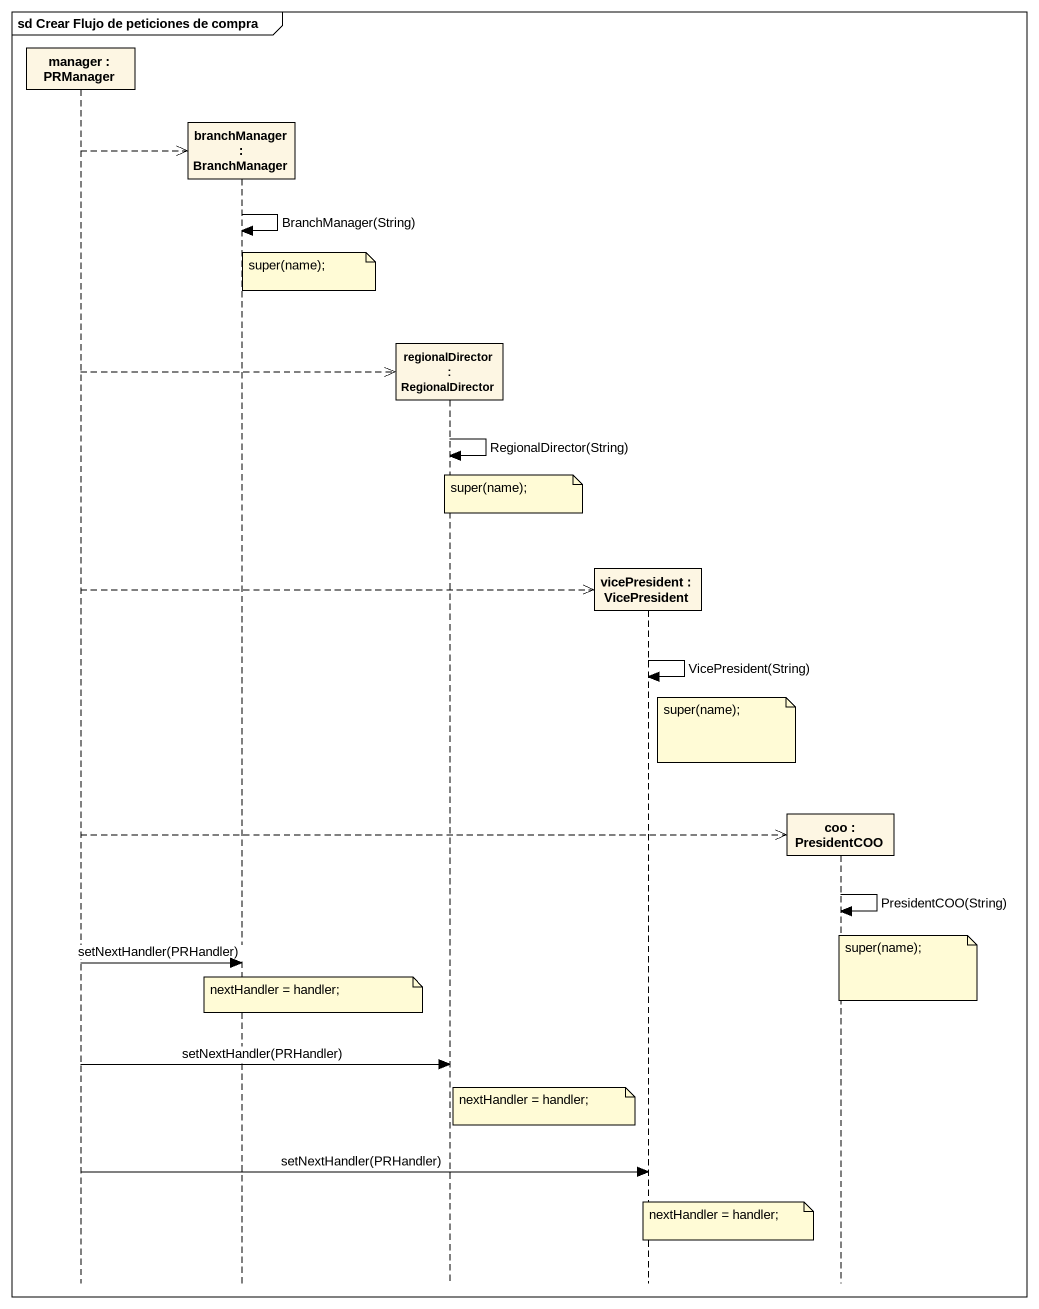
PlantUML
@startuml
mainframe sd Crear Flujo de peticiones de compra
hide footbox
participant "manager : PRManager" as manager
participant "branchManager : BranchManager" as branchManager
participant "regionalDirector : RegionalDirector" as regionalDirector
participant "vicePresident : VicePresident" as vicePresident
participant "coo : PresidentCOO" as coo

manager -->> branchManager **
branchManager -> branchManager : BranchManager(String)
note right of branchManager : super(name);
manager -->> regionalDirector **
regionalDirector -> regionalDirector : RegionalDirector(String)
note over regionalDirector : super(name);
manager -->> vicePresident **
vicePresident -> vicePresident : VicePresident(String)
note right of vicePresident : super(name);
manager -->> coo **
coo -> coo : PresidentCOO(String)
manager -> branchManager : setNextHandler(PRHandler)
note over coo : super(name);
note over branchManager : nextHandler = handler;
manager -> regionalDirector : setNextHandler(PRHandler)
note right of regionalDirector : nextHandler = handler;
manager -> vicePresident : setNextHandler(PRHandler)
note over vicePresident : nextHandler = handler;
@enduml
